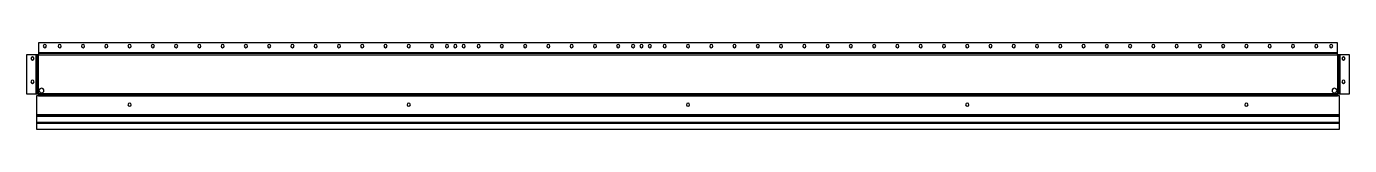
# Model space of a CAD drawing. Header units: millimetres. Extents: x -11 to 1411, y 0 to 93.
import ezdxf

# ---------------------------------------------------------------- set-up
doc = ezdxf.new("R2010")
doc.units = ezdxf.units.MM

msp = doc.modelspace()

# ---------------------------------------------------------------- linework, layer by layer
at = {"layer": 'BEND'}
for p, q in [((0.9, 79.9), (0.9, 37.9)), ((1398, 81.1), (2, 81.1)), ((1399.1, 37.9), (1399.1, 79.9)), ((1398, 36.8), (2, 36.8)), ((1400, 14.5), (0, 14.5)), ((1400, 6.7), (0, 6.7))]:
    msp.add_line(p, q, dxfattribs=at)
at = {"layer": 'BEND_EXTENT'}
for p, q in [((-0.3, 37.9), (-0.3, 79.9)), ((2, 82.2), (1398, 82.2)), ((1400.3, 79.9), (1400.3, 37.9)), ((2, 35.7), (1398, 35.7)), ((0, 15.7), (1400, 15.7)), ((1400, 13.4), (0, 13.4)), ((0, 7.4), (1400, 7.4)), ((1400, 6), (0, 6))]:
    msp.add_line(p, q, dxfattribs=at)
msp.add_lwpolyline([(1398, 37.9), (2, 37.9), (2, 79.9), (1398, 79.9)], close=True, dxfattribs=at)
at = {"layer": 'INTERIOR_PROFILES', "extrusion": (0, 0, -1)}
for centre, radius in [((-9, 89.2), 1.7), ((-25, 89.2), 1.7), ((-50, 89.2), 1.7), ((-75, 89.2), 1.7), ((-100, 89.2), 1.7), ((-125, 89.2), 1.7), ((-150, 89.2), 1.7), ((-175, 89.2), 1.7), ((-200, 89.2), 1.7), ((-225, 89.2), 1.7), ((-250, 89.2), 1.7), ((-275, 89.2), 1.7), ((-300, 89.2), 1.7), ((-325, 89.2), 1.7), ((-350, 89.2), 1.7), ((-375, 89.2), 1.7), ((-400, 89.2), 1.7), ((-425, 89.2), 1.7), ((-441, 89.2), 1.7), ((-450, 89.2), 1.7), ((-459, 89.2), 1.7), ((-475, 89.2), 1.7), ((-500, 89.2), 1.7), ((-525, 89.2), 1.7), ((-550, 89.2), 1.7), ((-575, 89.2), 1.7), ((-600, 89.2), 1.7), ((-625, 89.2), 1.7), ((-641, 89.2), 1.7), ((-650, 89.2), 1.7), ((-659, 89.2), 1.7), ((-675, 89.2), 1.7), ((-700, 89.2), 1.7), ((-725, 89.2), 1.7), ((-750, 89.2), 1.7), ((-775, 89.2), 1.7), ((-800, 89.2), 1.7), ((-825, 89.2), 1.7), ((-850, 89.2), 1.7), ((-875, 89.2), 1.7), ((-900, 89.2), 1.7), ((-925, 89.2), 1.7), ((-950, 89.2), 1.7), ((-975, 89.2), 1.7), ((-1000, 89.2), 1.7), ((-1025, 89.2), 1.7), ((-1050, 89.2), 1.7), ((-1075, 89.2), 1.7), ((-1100, 89.2), 1.7), ((-1125, 89.2), 1.7), ((-1150, 89.2), 1.7), ((-1175, 89.2), 1.7), ((-1200, 89.2), 1.7), ((-1225, 89.2), 1.7), ((-1250, 89.2), 1.7), ((-1275, 89.2), 1.7), ((-1300, 89.2), 1.7), ((-1325, 89.2), 1.7), ((-1350, 89.2), 1.7), ((-1375, 89.2), 1.7), ((-1391, 89.2), 1.7), ((4.3, 75.9), 1.7), ((-1404.3, 75.9), 1.7), ((4.3, 50.9), 1.7), ((-5.5, 41.4), 2.5), ((-1394.5, 41.4), 2.5), ((-1404.3, 50.9), 1.7), ((-100, 26.2), 1.7), ((-400, 26.2), 1.7), ((-700, 26.2), 1.7), ((-1000, 26.2), 1.7), ((-1300, 26.2), 1.7)]:
    msp.add_circle(centre, radius, dxfattribs=at)
at = {"layer": 'OUTER_PROFILES'}
msp.add_lwpolyline([(1400, 0), (1400, 35.7), (1398, 35.7), (1398, 37.9), (1410.8, 37.9), (1410.8, 79.9), (1398, 79.9), (1398, 92.7), (2, 92.7), (2, 79.9), (-10.8, 79.9), (-10.8, 37.9), (2, 37.9), (2, 35.7), (0, 35.7), (0, 0)], close=True, dxfattribs=at)

doc.saveas('drawing.dxf')
